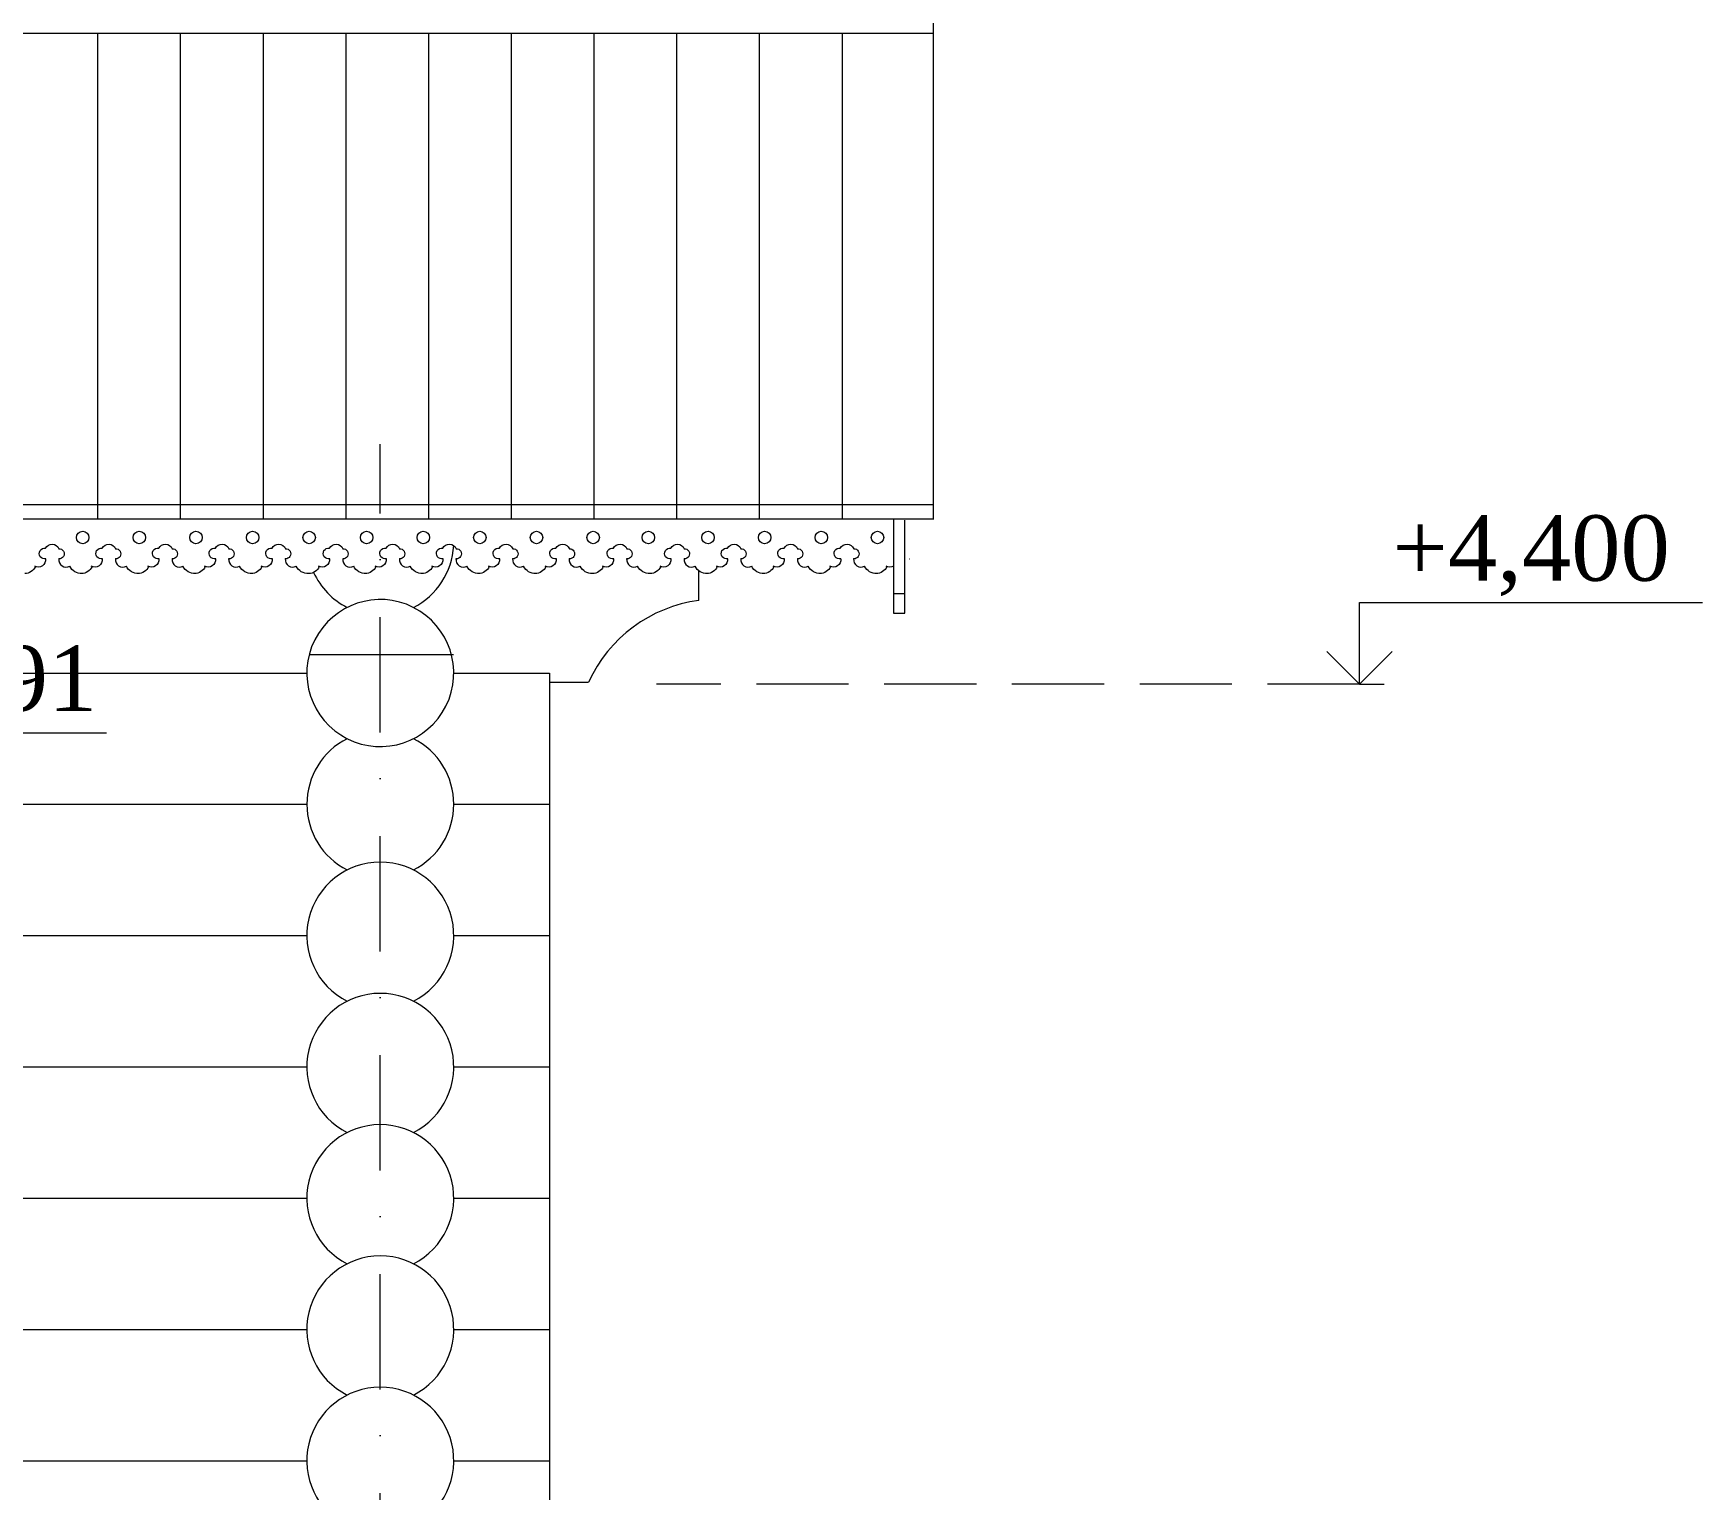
# Model space of a CAD drawing. Header units: millimetres. Extents: x 2399 to 111977, y 1313 to 59551.
# Drawn here: x 47322 to 52433, y 33693 to 38151 of the extents above; entities that cross this region are included whole.
import ezdxf

# ---------------------------------------------------------------- set-up
doc = ezdxf.new("R2010")
doc.units = ezdxf.units.MM
doc.linetypes.add('Невидимая', pattern=[391.222223, 282.222223, -109])
doc.linetypes.add('Штрихпунктирная', pattern=[670.277762, 352.777767, -176.388884, 0, -141.111112])
doc.layers.add('dim Level', color=7, linetype='Continuous', lineweight=13)
doc.layers.add('main line', color=7, linetype='Continuous', lineweight=13)
doc.styles.add('СГЕНЕРИР_СТИЛЬ_1', font='georgia.ttf')

msp = doc.modelspace()

# ---------------------------------------------------------------- linework, layer by layer
at = {"layer": 'dim Level', "color": 7, "linetype": 'Continuous', "lineweight": 13}
for p, q in [((51383.1245, 36158.1741), (51383.1245, 36408.1741)), ((51383.1245, 36408.1741), (52433.4285, 36408.1741)), ((51383.1245, 36158.1741), (51283.1245, 36258.1741)), ((51483.1245, 36258.1741), (51383.1245, 36158.1741)), ((51383.1245, 36158.1741), (51308.1245, 36158.1741)), ((51383.1245, 36158.1741), (51458.1245, 36158.1741)), ((46567.5362, 36009.5076), (47546.0822, 36009.5076))]:
    msp.add_line(p, q, dxfattribs=at)
at = {"layer": 'main line', "color": 7, "linetype": 'Continuous', "lineweight": 13}
for p, q in [((50077.9123, 36662.9693), (50077.9123, 41333.406)), ((50077.9123, 38149.8902), (45924.9865, 38149.8902)), ((47518.4295, 38149.8902), (47518.4295, 36664.7037)), ((47771.7221, 38149.8902), (47771.7221, 36664.7037)), ((48025.0147, 38149.8902), (48025.0147, 36664.7037)), ((48278.3073, 38149.8902), (48278.3073, 36664.7037)), ((48531.5998, 38149.8902), (48531.5998, 36664.7037)), ((48784.8924, 38149.8902), (48784.8924, 36664.7037)), ((49038.185, 38149.8902), (49038.185, 36664.7037)), ((49291.4776, 38149.8902), (49291.4776, 36664.7037)), ((49544.7702, 38149.8902), (49544.7702, 36664.7037)), ((49798.0628, 38149.8902), (49798.0628, 36664.7037)), ((46535.5799, 36708.2011), (50077.9123, 36708.2011)), ((46525.7337, 36664.7037), (50077.9123, 36664.7037)), ((49955.5813, 36662.9693), (49955.5813, 36376.4229)), ((49989.9707, 36376.4229), (49989.9707, 36660.6938)), ((49359.4728, 36414.8744), (49359.4728, 36505.5834)), ((49989.9707, 36435.2513), (49955.5813, 36435.2513)), ((49955.5813, 36376.4229), (49989.9707, 36376.4229)), ((48166.3613, 36249.0612), (48608.068, 36249.0612)), ((46496.4352, 36192.7155), (48159.2044, 36192.7155)), ((48609.2044, 36192.7155), (48901.9438, 36192.7155)), ((48901.9438, 36192.7155), (48901.9438, 31170.1973)), ((48901.9438, 36164.9748), (49022.1915, 36164.9748)), ((46051.0596, 35790.864), (48159.2044, 35790.864)), ((48609.2044, 35790.864), (48901.9438, 35790.864)), ((45609.3663, 35389.0125), (48159.2044, 35389.0125)), ((48609.2044, 35389.0125), (48901.9438, 35389.0125)), ((45609.3663, 34987.161), (48159.2044, 34987.161)), ((48609.2044, 34987.161), (48901.9438, 34987.161)), ((45609.3663, 34585.3095), (48159.2044, 34585.3095)), ((48609.2044, 34585.3095), (48901.9438, 34585.3095)), ((45609.3663, 34183.458), (48159.2044, 34183.458)), ((48609.2044, 34183.458), (48901.9438, 34183.458)), ((45609.3663, 33781.6065), (48159.2044, 33781.6065)), ((48609.2044, 33781.6065), (48901.9438, 33781.6065))]:
    msp.add_line(p, q, dxfattribs=at)
at = {"layer": 'main line', "color": 7, "linetype": 'Штрихпунктирная', "lineweight": 13}
msp.add_line((48384.2044, 27966.284), (48384.2044, 36893.4785), dxfattribs=at)
at = {"layer": 'main line', "color": 7, "linetype": 'Невидимая', "lineweight": 13}
msp.add_line((51383.1245, 36158.1741), (49229.5309, 36158.1741), dxfattribs=at)
at = {"layer": 'main line', "color": 7, "linetype": 'Continuous', "lineweight": 13, "flags": 128}
for points in [[(47360.3896, 36542.5482, -1.219803903), (47358.9592, 36575.2301, -0.63216014), (47399.9232, 36573.2318, -1.067465283), (47399.6884, 36542.5482, 0.60309642), (47433.0802, 36519.7819)], [(47360.3896, 36542.5482, -1.219803903), (47358.9592, 36575.2301, -0.63216014), (47399.9232, 36573.2318, -1.067465283), (47399.6884, 36542.5482, 0.60309642), (47433.0802, 36519.7819)], [(47360.3896, 36542.5482, -1.219803903), (47358.9592, 36575.2301, -0.63216014), (47399.9232, 36573.2318, -1.067465283), (47399.6884, 36542.5482, 0.60309642), (47433.0802, 36519.7819)], [(47360.3896, 36542.5482, -1.219803903), (47358.9592, 36575.2301, -0.63216014), (47399.9232, 36573.2318, -1.067465283), (47399.6884, 36542.5482, 0.60309642), (47433.0802, 36519.7819)], [(47360.3896, 36542.5482, -1.219803903), (47358.9592, 36575.2301, -0.63216014), (47399.9232, 36573.2318, -1.067465283), (47399.6884, 36542.5482, 0.60309642), (47433.0802, 36519.7819)], [(47360.3896, 36542.5482, -1.219803903), (47358.9592, 36575.2301, -0.63216014), (47399.9232, 36573.2318, -1.067465283), (47399.6884, 36542.5482, 0.60309642), (47433.0802, 36519.7819)], [(47533.8016, 36542.5482, -1.219803903), (47532.3711, 36575.2301, -0.63216014), (47573.3352, 36573.2318, -1.067465283), (47573.1004, 36542.5482, 0.60309642), (47606.4922, 36519.7819)], [(47533.8016, 36542.5482, -1.219803903), (47532.3711, 36575.2301, -0.63216014), (47573.3352, 36573.2318, -1.067465283), (47573.1004, 36542.5482, 0.60309642), (47606.4922, 36519.7819)], [(47533.8016, 36542.5482, -1.219803903), (47532.3711, 36575.2301, -0.63216014), (47573.3352, 36573.2318, -1.067465283), (47573.1004, 36542.5482, 0.60309642), (47606.4922, 36519.7819)], [(47533.8016, 36542.5482, -1.219803903), (47532.3711, 36575.2301, -0.63216014), (47573.3352, 36573.2318, -1.067465283), (47573.1004, 36542.5482, 0.60309642), (47606.4922, 36519.7819)], [(47533.8016, 36542.5482, -1.219803903), (47532.3711, 36575.2301, -0.63216014), (47573.3352, 36573.2318, -1.067465283), (47573.1004, 36542.5482, 0.60309642), (47606.4922, 36519.7819)], [(47533.8016, 36542.5482, -1.219803903), (47532.3711, 36575.2301, -0.63216014), (47573.3352, 36573.2318, -1.067465283), (47573.1004, 36542.5482, 0.60309642), (47606.4922, 36519.7819)], [(47707.2135, 36542.5482, -1.219803903), (47705.7831, 36575.2301, -0.63216014), (47746.7471, 36573.2318, -1.067465283), (47746.5124, 36542.5482, 0.60309642), (47779.9041, 36519.7819)], [(47707.2135, 36542.5482, -1.219803903), (47705.7831, 36575.2301, -0.63216014), (47746.7471, 36573.2318, -1.067465283), (47746.5124, 36542.5482, 0.60309642), (47779.9041, 36519.7819)], [(47707.2135, 36542.5482, -1.219803903), (47705.7831, 36575.2301, -0.63216014), (47746.7471, 36573.2318, -1.067465283), (47746.5124, 36542.5482, 0.60309642), (47779.9041, 36519.7819)], [(47707.2135, 36542.5482, -1.219803903), (47705.7831, 36575.2301, -0.63216014), (47746.7471, 36573.2318, -1.067465283), (47746.5124, 36542.5482, 0.60309642), (47779.9041, 36519.7819)], [(47707.2135, 36542.5482, -1.219803903), (47705.7831, 36575.2301, -0.63216014), (47746.7471, 36573.2318, -1.067465283), (47746.5124, 36542.5482, 0.60309642), (47779.9041, 36519.7819)], [(47707.2135, 36542.5482, -1.219803903), (47705.7831, 36575.2301, -0.63216014), (47746.7471, 36573.2318, -1.067465283), (47746.5124, 36542.5482, 0.60309642), (47779.9041, 36519.7819)], [(47880.6255, 36542.5482, -1.219803903), (47879.1951, 36575.2301, -0.63216014), (47920.1591, 36573.2318, -1.067465283), (47919.9243, 36542.5482, 0.60309642), (47953.3161, 36519.7819)], [(47880.6255, 36542.5482, -1.219803903), (47879.1951, 36575.2301, -0.63216014), (47920.1591, 36573.2318, -1.067465283), (47919.9243, 36542.5482, 0.60309642), (47953.3161, 36519.7819)], [(47880.6255, 36542.5482, -1.219803903), (47879.1951, 36575.2301, -0.63216014), (47920.1591, 36573.2318, -1.067465283), (47919.9243, 36542.5482, 0.60309642), (47953.3161, 36519.7819)], [(47880.6255, 36542.5482, -1.219803903), (47879.1951, 36575.2301, -0.63216014), (47920.1591, 36573.2318, -1.067465283), (47919.9243, 36542.5482, 0.60309642), (47953.3161, 36519.7819)], [(47880.6255, 36542.5482, -1.219803903), (47879.1951, 36575.2301, -0.63216014), (47920.1591, 36573.2318, -1.067465283), (47919.9243, 36542.5482, 0.60309642), (47953.3161, 36519.7819)], [(47880.6255, 36542.5482, -1.219803903), (47879.1951, 36575.2301, -0.63216014), (47920.1591, 36573.2318, -1.067465283), (47919.9243, 36542.5482, 0.60309642), (47953.3161, 36519.7819)], [(48054.0375, 36542.5482, -1.219803903), (48052.607, 36575.2301, -0.63216014), (48093.5711, 36573.2318, -1.067465283), (48093.3363, 36542.5482, 0.60309642), (48126.7281, 36519.7819)], [(48054.0375, 36542.5482, -1.219803903), (48052.607, 36575.2301, -0.63216014), (48093.5711, 36573.2318, -1.067465283), (48093.3363, 36542.5482, 0.60309642), (48126.7281, 36519.7819)], [(48054.0375, 36542.5482, -1.219803903), (48052.607, 36575.2301, -0.63216014), (48093.5711, 36573.2318, -1.067465283), (48093.3363, 36542.5482, 0.60309642), (48126.7281, 36519.7819)], [(48054.0375, 36542.5482, -1.219803903), (48052.607, 36575.2301, -0.63216014), (48093.5711, 36573.2318, -1.067465283), (48093.3363, 36542.5482, 0.60309642), (48126.7281, 36519.7819)], [(48054.0375, 36542.5482, -1.219803903), (48052.607, 36575.2301, -0.63216014), (48093.5711, 36573.2318, -1.067465283), (48093.3363, 36542.5482, 0.60309642), (48126.7281, 36519.7819)], [(48054.0375, 36542.5482, -1.219803903), (48052.607, 36575.2301, -0.63216014), (48093.5711, 36573.2318, -1.067465283), (48093.3363, 36542.5482, 0.60309642), (48126.7281, 36519.7819)], [(48229.9042, 36542.5482, -1.219803903), (48228.4737, 36575.2301, -0.63216014), (48269.4377, 36573.2318, -1.067465283), (48269.203, 36542.5482, 0.60309642), (48302.5948, 36519.7819)], [(48229.9042, 36542.5482, -1.219803903), (48228.4737, 36575.2301, -0.63216014), (48269.4377, 36573.2318, -1.067465283), (48269.203, 36542.5482, 0.60309642), (48302.5948, 36519.7819)], [(48229.9042, 36542.5482, -1.219803903), (48228.4737, 36575.2301, -0.63216014), (48269.4377, 36573.2318, -1.067465283), (48269.203, 36542.5482, 0.60309642), (48302.5948, 36519.7819)], [(48229.9042, 36542.5482, -1.219803903), (48228.4737, 36575.2301, -0.63216014), (48269.4377, 36573.2318, -1.067465283), (48269.203, 36542.5482, 0.60309642), (48302.5948, 36519.7819)], [(48229.9042, 36542.5482, -1.219803903), (48228.4737, 36575.2301, -0.63216014), (48269.4377, 36573.2318, -1.067465283), (48269.203, 36542.5482, 0.60309642), (48302.5948, 36519.7819)], [(48229.9042, 36542.5482, -1.219803903), (48228.4737, 36575.2301, -0.63216014), (48269.4377, 36573.2318, -1.067465283), (48269.203, 36542.5482, 0.60309642), (48302.5948, 36519.7819)], [(48403.3161, 36542.5482, -1.219803903), (48401.8857, 36575.2301, -0.63216014), (48442.8497, 36573.2318, -1.067465283), (48442.615, 36542.5482, 0.60309642), (48476.0067, 36519.7819)], [(48403.3161, 36542.5482, -1.219803903), (48401.8857, 36575.2301, -0.63216014), (48442.8497, 36573.2318, -1.067465283), (48442.615, 36542.5482, 0.60309642), (48476.0067, 36519.7819)], [(48403.3161, 36542.5482, -1.219803903), (48401.8857, 36575.2301, -0.63216014), (48442.8497, 36573.2318, -1.067465283), (48442.615, 36542.5482, 0.60309642), (48476.0067, 36519.7819)], [(48403.3161, 36542.5482, -1.219803903), (48401.8857, 36575.2301, -0.63216014), (48442.8497, 36573.2318, -1.067465283), (48442.615, 36542.5482, 0.60309642), (48476.0067, 36519.7819)], [(48403.3161, 36542.5482, -1.219803903), (48401.8857, 36575.2301, -0.63216014), (48442.8497, 36573.2318, -1.067465283), (48442.615, 36542.5482, 0.60309642), (48476.0067, 36519.7819)], [(48403.3161, 36542.5482, -1.219803903), (48401.8857, 36575.2301, -0.63216014), (48442.8497, 36573.2318, -1.067465283), (48442.615, 36542.5482, 0.60309642), (48476.0067, 36519.7819)], [(48576.7281, 36542.5482, -1.219803903), (48575.2977, 36575.2301, -0.63216014), (48616.2617, 36573.2318, -1.067465283), (48616.0269, 36542.5482, 0.60309642), (48649.4187, 36519.7819)], [(48576.7281, 36542.5482, -1.219803903), (48575.2977, 36575.2301, -0.63216014), (48616.2617, 36573.2318, -1.067465283), (48616.0269, 36542.5482, 0.60309642), (48649.4187, 36519.7819)], [(48576.7281, 36542.5482, -1.219803903), (48575.2977, 36575.2301, -0.63216014), (48616.2617, 36573.2318, -1.067465283), (48616.0269, 36542.5482, 0.60309642), (48649.4187, 36519.7819)], [(48576.7281, 36542.5482, -1.219803903), (48575.2977, 36575.2301, -0.63216014), (48616.2617, 36573.2318, -1.067465283), (48616.0269, 36542.5482, 0.60309642), (48649.4187, 36519.7819)], [(48576.7281, 36542.5482, -1.219803903), (48575.2977, 36575.2301, -0.63216014), (48616.2617, 36573.2318, -1.067465283), (48616.0269, 36542.5482, 0.60309642), (48649.4187, 36519.7819)], [(48576.7281, 36542.5482, -1.219803903), (48575.2977, 36575.2301, -0.63216014), (48616.2617, 36573.2318, -1.067465283), (48616.0269, 36542.5482, 0.60309642), (48649.4187, 36519.7819)], [(48750.1401, 36542.5482, -1.219803903), (48748.7096, 36575.2301, -0.63216014), (48789.6736, 36573.2318, -1.067465283), (48789.4389, 36542.5482, 0.60309642), (48822.8307, 36519.7819)], [(48750.1401, 36542.5482, -1.219803903), (48748.7096, 36575.2301, -0.63216014), (48789.6736, 36573.2318, -1.067465283), (48789.4389, 36542.5482, 0.60309642), (48822.8307, 36519.7819)], [(48750.1401, 36542.5482, -1.219803903), (48748.7096, 36575.2301, -0.63216014), (48789.6736, 36573.2318, -1.067465283), (48789.4389, 36542.5482, 0.60309642), (48822.8307, 36519.7819)], [(48750.1401, 36542.5482, -1.219803903), (48748.7096, 36575.2301, -0.63216014), (48789.6736, 36573.2318, -1.067465283), (48789.4389, 36542.5482, 0.60309642), (48822.8307, 36519.7819)], [(48750.1401, 36542.5482, -1.219803903), (48748.7096, 36575.2301, -0.63216014), (48789.6736, 36573.2318, -1.067465283), (48789.4389, 36542.5482, 0.60309642), (48822.8307, 36519.7819)], [(48750.1401, 36542.5482, -1.219803903), (48748.7096, 36575.2301, -0.63216014), (48789.6736, 36573.2318, -1.067465283), (48789.4389, 36542.5482, 0.60309642), (48822.8307, 36519.7819)], [(48923.552, 36542.5482, -1.219803903), (48922.1216, 36575.2301, -0.63216014), (48963.0856, 36573.2318, -1.067465283), (48962.8509, 36542.5482, 0.60309642), (48996.2426, 36519.7819)], [(48923.552, 36542.5482, -1.219803903), (48922.1216, 36575.2301, -0.63216014), (48963.0856, 36573.2318, -1.067465283), (48962.8509, 36542.5482, 0.60309642), (48996.2426, 36519.7819)], [(48923.552, 36542.5482, -1.219803903), (48922.1216, 36575.2301, -0.63216014), (48963.0856, 36573.2318, -1.067465283), (48962.8509, 36542.5482, 0.60309642), (48996.2426, 36519.7819)], [(48923.552, 36542.5482, -1.219803903), (48922.1216, 36575.2301, -0.63216014), (48963.0856, 36573.2318, -1.067465283), (48962.8509, 36542.5482, 0.60309642), (48996.2426, 36519.7819)], [(48923.552, 36542.5482, -1.219803903), (48922.1216, 36575.2301, -0.63216014), (48963.0856, 36573.2318, -1.067465283), (48962.8509, 36542.5482, 0.60309642), (48996.2426, 36519.7819)], [(48923.552, 36542.5482, -1.219803903), (48922.1216, 36575.2301, -0.63216014), (48963.0856, 36573.2318, -1.067465283), (48962.8509, 36542.5482, 0.60309642), (48996.2426, 36519.7819)], [(49099.4187, 36542.5482, -1.219803903), (49097.9883, 36575.2301, -0.63216014), (49138.9523, 36573.2318, -1.067465283), (49138.7175, 36542.5482, 0.60309642), (49172.1093, 36519.7819)], [(49099.4187, 36542.5482, -1.219803903), (49097.9883, 36575.2301, -0.63216014), (49138.9523, 36573.2318, -1.067465283), (49138.7175, 36542.5482, 0.60309642), (49172.1093, 36519.7819)], [(49099.4187, 36542.5482, -1.219803903), (49097.9883, 36575.2301, -0.63216014), (49138.9523, 36573.2318, -1.067465283), (49138.7175, 36542.5482, 0.60309642), (49172.1093, 36519.7819)], [(49099.4187, 36542.5482, -1.219803903), (49097.9883, 36575.2301, -0.63216014), (49138.9523, 36573.2318, -1.067465283), (49138.7175, 36542.5482, 0.60309642), (49172.1093, 36519.7819)], [(49099.4187, 36542.5482, -1.219803903), (49097.9883, 36575.2301, -0.63216014), (49138.9523, 36573.2318, -1.067465283), (49138.7175, 36542.5482, 0.60309642), (49172.1093, 36519.7819)], [(49099.4187, 36542.5482, -1.219803903), (49097.9883, 36575.2301, -0.63216014), (49138.9523, 36573.2318, -1.067465283), (49138.7175, 36542.5482, 0.60309642), (49172.1093, 36519.7819)], [(49275.2854, 36542.5482, -1.219803903), (49273.855, 36575.2301, -0.63216014), (49314.819, 36573.2318, -1.067465283), (49314.5842, 36542.5482, 0.60309642), (49347.976, 36519.7819)], [(49275.2854, 36542.5482, -1.219803903), (49273.855, 36575.2301, -0.63216014), (49314.819, 36573.2318, -1.067465283), (49314.5842, 36542.5482, 0.60309642), (49347.976, 36519.7819)], [(49275.2854, 36542.5482, -1.219803903), (49273.855, 36575.2301, -0.63216014), (49314.819, 36573.2318, -1.067465283), (49314.5842, 36542.5482, 0.60309642), (49347.976, 36519.7819)], [(49275.2854, 36542.5482, -1.219803903), (49273.855, 36575.2301, -0.63216014), (49314.819, 36573.2318, -1.067465283), (49314.5842, 36542.5482, 0.60309642), (49347.976, 36519.7819)], [(49275.2854, 36542.5482, -1.219803903), (49273.855, 36575.2301, -0.63216014), (49314.819, 36573.2318, -1.067465283), (49314.5842, 36542.5482, 0.60309642), (49347.976, 36519.7819)], [(49275.2854, 36542.5482, -1.219803903), (49273.855, 36575.2301, -0.63216014), (49314.819, 36573.2318, -1.067465283), (49314.5842, 36542.5482, 0.60309642), (49347.976, 36519.7819)], [(49448.6974, 36542.5482, -1.219803903), (49447.2669, 36575.2301, -0.63216014), (49488.231, 36573.2318, -1.067465283), (49487.9962, 36542.5482, 0.60309642), (49521.388, 36519.7819)], [(49448.6974, 36542.5482, -1.219803903), (49447.2669, 36575.2301, -0.63216014), (49488.231, 36573.2318, -1.067465283), (49487.9962, 36542.5482, 0.60309642), (49521.388, 36519.7819)], [(49448.6974, 36542.5482, -1.219803903), (49447.2669, 36575.2301, -0.63216014), (49488.231, 36573.2318, -1.067465283), (49487.9962, 36542.5482, 0.60309642), (49521.388, 36519.7819)], [(49448.6974, 36542.5482, -1.219803903), (49447.2669, 36575.2301, -0.63216014), (49488.231, 36573.2318, -1.067465283), (49487.9962, 36542.5482, 0.60309642), (49521.388, 36519.7819)], [(49448.6974, 36542.5482, -1.219803903), (49447.2669, 36575.2301, -0.63216014), (49488.231, 36573.2318, -1.067465283), (49487.9962, 36542.5482, 0.60309642), (49521.388, 36519.7819)], [(49448.6974, 36542.5482, -1.219803903), (49447.2669, 36575.2301, -0.63216014), (49488.231, 36573.2318, -1.067465283), (49487.9962, 36542.5482, 0.60309642), (49521.388, 36519.7819)], [(49622.1094, 36542.5482, -1.219803903), (49620.6789, 36575.2301, -0.63216014), (49661.6429, 36573.2318, -1.067465283), (49661.4082, 36542.5482, 0.60309642), (49694.7999, 36519.7819)], [(49622.1094, 36542.5482, -1.219803903), (49620.6789, 36575.2301, -0.63216014), (49661.6429, 36573.2318, -1.067465283), (49661.4082, 36542.5482, 0.60309642), (49694.7999, 36519.7819)], [(49622.1094, 36542.5482, -1.219803903), (49620.6789, 36575.2301, -0.63216014), (49661.6429, 36573.2318, -1.067465283), (49661.4082, 36542.5482, 0.60309642), (49694.7999, 36519.7819)], [(49622.1094, 36542.5482, -1.219803903), (49620.6789, 36575.2301, -0.63216014), (49661.6429, 36573.2318, -1.067465283), (49661.4082, 36542.5482, 0.60309642), (49694.7999, 36519.7819)], [(49622.1094, 36542.5482, -1.219803903), (49620.6789, 36575.2301, -0.63216014), (49661.6429, 36573.2318, -1.067465283), (49661.4082, 36542.5482, 0.60309642), (49694.7999, 36519.7819)], [(49622.1094, 36542.5482, -1.219803903), (49620.6789, 36575.2301, -0.63216014), (49661.6429, 36573.2318, -1.067465283), (49661.4082, 36542.5482, 0.60309642), (49694.7999, 36519.7819)], [(49794.3236, 36542.5482, -1.219803903), (49792.8932, 36575.2301, -0.63216014), (49833.8572, 36573.2318, -1.067465283), (49833.6224, 36542.5482, 0.60309642), (49867.0142, 36519.7819)], [(49794.3236, 36542.5482, -1.219803903), (49792.8932, 36575.2301, -0.63216014), (49833.8572, 36573.2318, -1.067465283), (49833.6224, 36542.5482, 0.60309642), (49867.0142, 36519.7819)], [(49794.3236, 36542.5482, -1.219803903), (49792.8932, 36575.2301, -0.63216014), (49833.8572, 36573.2318, -1.067465283), (49833.6224, 36542.5482, 0.60309642), (49867.0142, 36519.7819)], [(49794.3236, 36542.5482, -1.219803903), (49792.8932, 36575.2301, -0.63216014), (49833.8572, 36573.2318, -1.067465283), (49833.6224, 36542.5482, 0.60309642), (49867.0142, 36519.7819)], [(49794.3236, 36542.5482, -1.219803903), (49792.8932, 36575.2301, -0.63216014), (49833.8572, 36573.2318, -1.067465283), (49833.6224, 36542.5482, 0.60309642), (49867.0142, 36519.7819)], [(49794.3236, 36542.5482, -1.219803903), (49792.8932, 36575.2301, -0.63216014), (49833.8572, 36573.2318, -1.067465283), (49833.6224, 36542.5482, 0.60309642), (49867.0142, 36519.7819)], [(47327.9146, 36518.797, -0.304535594), (47295.1412, 36497.4384)], [(47327.9146, 36518.797, -0.304535594), (47295.1412, 36497.4384)], [(47327.9146, 36518.797, -0.304535594), (47295.1412, 36497.4384)], [(47327.9146, 36518.797, -0.304535594), (47295.1412, 36497.4384)], [(47327.9146, 36518.797, -0.304535594), (47295.1412, 36497.4384)], [(47327.9146, 36518.797, -0.304535594), (47295.1412, 36497.4384)], [(47359.1919, 36542.5482, -0.60309642), (47325.8001, 36519.7819)], [(47359.1919, 36542.5482, -0.60309642), (47325.8001, 36519.7819)], [(47359.1919, 36542.5482, -0.60309642), (47325.8001, 36519.7819)], [(47359.1919, 36542.5482, -0.60309642), (47325.8001, 36519.7819)], [(47359.1919, 36542.5482, -0.60309642), (47325.8001, 36519.7819)], [(47359.1919, 36542.5482, -0.60309642), (47325.8001, 36519.7819)], [(47398.4907, 36542.5482, 0.017938026), (47399.6621, 36542.3043)], [(47398.4907, 36542.5482, 0.017938026), (47399.6621, 36542.3043)], [(47398.4907, 36542.5482, 0.017938026), (47399.6621, 36542.3043)], [(47398.4907, 36542.5482, 0.017938026), (47399.6621, 36542.3043)], [(47398.4907, 36542.5482, 0.017938026), (47399.6621, 36542.3043)], [(47398.4907, 36542.5482, 0.017938026), (47399.6621, 36542.3043)], [(47471.0079, 36497.4384, -0.304535594), (47433.0802, 36519.7819)], [(47471.0079, 36497.4384, -0.304535594), (47433.0802, 36519.7819)], [(47471.0079, 36497.4384, -0.304535594), (47433.0802, 36519.7819)], [(47471.0079, 36497.4384, -0.304535594), (47433.0802, 36519.7819)], [(47471.0079, 36497.4384, -0.304535594), (47433.0802, 36519.7819)], [(47471.0079, 36497.4384, -0.304535594), (47433.0802, 36519.7819)], [(47501.3265, 36518.797, -0.304535594), (47468.5532, 36497.4384)], [(47501.3265, 36518.797, -0.304535594), (47468.5532, 36497.4384)], [(47501.3265, 36518.797, -0.304535594), (47468.5532, 36497.4384)], [(47501.3265, 36518.797, -0.304535594), (47468.5532, 36497.4384)], [(47501.3265, 36518.797, -0.304535594), (47468.5532, 36497.4384)], [(47501.3265, 36518.797, -0.304535594), (47468.5532, 36497.4384)], [(47532.6039, 36542.5482, -0.60309642), (47499.2121, 36519.7819)], [(47532.6039, 36542.5482, -0.60309642), (47499.2121, 36519.7819)], [(47532.6039, 36542.5482, -0.60309642), (47499.2121, 36519.7819)], [(47532.6039, 36542.5482, -0.60309642), (47499.2121, 36519.7819)], [(47532.6039, 36542.5482, -0.60309642), (47499.2121, 36519.7819)], [(47532.6039, 36542.5482, -0.60309642), (47499.2121, 36519.7819)], [(47571.9027, 36542.5482, 0.017938026), (47573.0741, 36542.3043)], [(47571.9027, 36542.5482, 0.017938026), (47573.0741, 36542.3043)], [(47571.9027, 36542.5482, 0.017938026), (47573.0741, 36542.3043)], [(47571.9027, 36542.5482, 0.017938026), (47573.0741, 36542.3043)], [(47571.9027, 36542.5482, 0.017938026), (47573.0741, 36542.3043)], [(47571.9027, 36542.5482, 0.017938026), (47573.0741, 36542.3043)], [(47644.4199, 36497.4384, -0.304535594), (47606.4922, 36519.7819)], [(47644.4199, 36497.4384, -0.304535594), (47606.4922, 36519.7819)], [(47644.4199, 36497.4384, -0.304535594), (47606.4922, 36519.7819)], [(47644.4199, 36497.4384, -0.304535594), (47606.4922, 36519.7819)], [(47644.4199, 36497.4384, -0.304535594), (47606.4922, 36519.7819)], [(47644.4199, 36497.4384, -0.304535594), (47606.4922, 36519.7819)], [(47674.7385, 36518.797, -0.304535594), (47641.9651, 36497.4384)], [(47674.7385, 36518.797, -0.304535594), (47641.9651, 36497.4384)], [(47674.7385, 36518.797, -0.304535594), (47641.9651, 36497.4384)], [(47674.7385, 36518.797, -0.304535594), (47641.9651, 36497.4384)], [(47674.7385, 36518.797, -0.304535594), (47641.9651, 36497.4384)], [(47674.7385, 36518.797, -0.304535594), (47641.9651, 36497.4384)], [(47706.0158, 36542.5482, -0.60309642), (47672.6241, 36519.7819)], [(47706.0158, 36542.5482, -0.60309642), (47672.6241, 36519.7819)], [(47706.0158, 36542.5482, -0.60309642), (47672.6241, 36519.7819)], [(47706.0158, 36542.5482, -0.60309642), (47672.6241, 36519.7819)], [(47706.0158, 36542.5482, -0.60309642), (47672.6241, 36519.7819)], [(47706.0158, 36542.5482, -0.60309642), (47672.6241, 36519.7819)], [(47745.3147, 36542.5482, 0.017938026), (47746.486, 36542.3043)], [(47745.3147, 36542.5482, 0.017938026), (47746.486, 36542.3043)], [(47745.3147, 36542.5482, 0.017938026), (47746.486, 36542.3043)], [(47745.3147, 36542.5482, 0.017938026), (47746.486, 36542.3043)], [(47745.3147, 36542.5482, 0.017938026), (47746.486, 36542.3043)], [(47745.3147, 36542.5482, 0.017938026), (47746.486, 36542.3043)], [(47817.8318, 36497.4384, -0.304535594), (47779.9041, 36519.7819)], [(47817.8318, 36497.4384, -0.304535594), (47779.9041, 36519.7819)], [(47817.8318, 36497.4384, -0.304535594), (47779.9041, 36519.7819)], [(47817.8318, 36497.4384, -0.304535594), (47779.9041, 36519.7819)], [(47817.8318, 36497.4384, -0.304535594), (47779.9041, 36519.7819)], [(47817.8318, 36497.4384, -0.304535594), (47779.9041, 36519.7819)], [(47848.1505, 36518.797, -0.304535594), (47815.3771, 36497.4384)], [(47848.1505, 36518.797, -0.304535594), (47815.3771, 36497.4384)], [(47848.1505, 36518.797, -0.304535594), (47815.3771, 36497.4384)], [(47848.1505, 36518.797, -0.304535594), (47815.3771, 36497.4384)], [(47848.1505, 36518.797, -0.304535594), (47815.3771, 36497.4384)], [(47848.1505, 36518.797, -0.304535594), (47815.3771, 36497.4384)], [(47879.4278, 36542.5482, -0.60309642), (47846.036, 36519.7819)], [(47879.4278, 36542.5482, -0.60309642), (47846.036, 36519.7819)], [(47879.4278, 36542.5482, -0.60309642), (47846.036, 36519.7819)], [(47879.4278, 36542.5482, -0.60309642), (47846.036, 36519.7819)], [(47879.4278, 36542.5482, -0.60309642), (47846.036, 36519.7819)], [(47879.4278, 36542.5482, -0.60309642), (47846.036, 36519.7819)], [(47918.7266, 36542.5482, 0.017938026), (47919.898, 36542.3043)], [(47918.7266, 36542.5482, 0.017938026), (47919.898, 36542.3043)], [(47918.7266, 36542.5482, 0.017938026), (47919.898, 36542.3043)], [(47918.7266, 36542.5482, 0.017938026), (47919.898, 36542.3043)], [(47918.7266, 36542.5482, 0.017938026), (47919.898, 36542.3043)], [(47918.7266, 36542.5482, 0.017938026), (47919.898, 36542.3043)], [(47991.2438, 36497.4384, -0.304535594), (47953.3161, 36519.7819)], [(47991.2438, 36497.4384, -0.304535594), (47953.3161, 36519.7819)], [(47991.2438, 36497.4384, -0.304535594), (47953.3161, 36519.7819)], [(47991.2438, 36497.4384, -0.304535594), (47953.3161, 36519.7819)], [(47991.2438, 36497.4384, -0.304535594), (47953.3161, 36519.7819)], [(47991.2438, 36497.4384, -0.304535594), (47953.3161, 36519.7819)], [(48021.5624, 36518.797, -0.304535594), (47988.7891, 36497.4384)], [(48021.5624, 36518.797, -0.304535594), (47988.7891, 36497.4384)], [(48021.5624, 36518.797, -0.304535594), (47988.7891, 36497.4384)], [(48021.5624, 36518.797, -0.304535594), (47988.7891, 36497.4384)], [(48021.5624, 36518.797, -0.304535594), (47988.7891, 36497.4384)], [(48021.5624, 36518.797, -0.304535594), (47988.7891, 36497.4384)], [(48052.8398, 36542.5482, -0.60309642), (48019.448, 36519.7819)], [(48052.8398, 36542.5482, -0.60309642), (48019.448, 36519.7819)], [(48052.8398, 36542.5482, -0.60309642), (48019.448, 36519.7819)], [(48052.8398, 36542.5482, -0.60309642), (48019.448, 36519.7819)], [(48052.8398, 36542.5482, -0.60309642), (48019.448, 36519.7819)], [(48052.8398, 36542.5482, -0.60309642), (48019.448, 36519.7819)], [(48092.1386, 36542.5482, 0.017938026), (48093.3099, 36542.3043)], [(48092.1386, 36542.5482, 0.017938026), (48093.3099, 36542.3043)], [(48092.1386, 36542.5482, 0.017938026), (48093.3099, 36542.3043)], [(48092.1386, 36542.5482, 0.017938026), (48093.3099, 36542.3043)], [(48092.1386, 36542.5482, 0.017938026), (48093.3099, 36542.3043)], [(48092.1386, 36542.5482, 0.017938026), (48093.3099, 36542.3043)], [(48164.6558, 36497.4384, -0.304535594), (48126.7281, 36519.7819)], [(48164.6558, 36497.4384, -0.304535594), (48126.7281, 36519.7819)], [(48164.6558, 36497.4384, -0.304535594), (48126.7281, 36519.7819)], [(48164.6558, 36497.4384, -0.304535594), (48126.7281, 36519.7819)], [(48164.6558, 36497.4384, -0.304535594), (48126.7281, 36519.7819)], [(48164.6558, 36497.4384, -0.304535594), (48126.7281, 36519.7819)], [(48197.4291, 36518.797, -0.304535594), (48164.6558, 36497.4384)], [(48197.4291, 36518.797, -0.304535594), (48164.6558, 36497.4384)], [(48197.4291, 36518.797, -0.304535594), (48164.6558, 36497.4384)], [(48197.4291, 36518.797, -0.304535594), (48164.6558, 36497.4384)], [(48197.4291, 36518.797, -0.304535594), (48164.6558, 36497.4384)], [(48197.4291, 36518.797, -0.304535594), (48164.6558, 36497.4384)], [(48228.7065, 36542.5482, -0.60309642), (48195.3147, 36519.7819)], [(48228.7065, 36542.5482, -0.60309642), (48195.3147, 36519.7819)], [(48228.7065, 36542.5482, -0.60309642), (48195.3147, 36519.7819)], [(48228.7065, 36542.5482, -0.60309642), (48195.3147, 36519.7819)], [(48228.7065, 36542.5482, -0.60309642), (48195.3147, 36519.7819)], [(48228.7065, 36542.5482, -0.60309642), (48195.3147, 36519.7819)], [(48340.5224, 36497.4384, -0.304535594), (48302.5948, 36519.7819)], [(48340.5224, 36497.4384, -0.304535594), (48302.5948, 36519.7819)], [(48340.5224, 36497.4384, -0.304535594), (48302.5948, 36519.7819)], [(48340.5224, 36497.4384, -0.304535594), (48302.5948, 36519.7819)], [(48340.5224, 36497.4384, -0.304535594), (48302.5948, 36519.7819)], [(48340.5224, 36497.4384, -0.304535594), (48302.5948, 36519.7819)], [(48370.8411, 36518.797, -0.304535594), (48338.0677, 36497.4384)], [(48370.8411, 36518.797, -0.304535594), (48338.0677, 36497.4384)], [(48370.8411, 36518.797, -0.304535594), (48338.0677, 36497.4384)], [(48370.8411, 36518.797, -0.304535594), (48338.0677, 36497.4384)], [(48370.8411, 36518.797, -0.304535594), (48338.0677, 36497.4384)], [(48370.8411, 36518.797, -0.304535594), (48338.0677, 36497.4384)], [(48402.1184, 36542.5482, -0.60309642), (48368.7267, 36519.7819)], [(48402.1184, 36542.5482, -0.60309642), (48368.7267, 36519.7819)], [(48402.1184, 36542.5482, -0.60309642), (48368.7267, 36519.7819)], [(48402.1184, 36542.5482, -0.60309642), (48368.7267, 36519.7819)], [(48402.1184, 36542.5482, -0.60309642), (48368.7267, 36519.7819)], [(48402.1184, 36542.5482, -0.60309642), (48368.7267, 36519.7819)], [(48441.4172, 36542.5482, 0.017938026), (48442.5886, 36542.3043)], [(48441.4172, 36542.5482, 0.017938026), (48442.5886, 36542.3043)], [(48441.4172, 36542.5482, 0.017938026), (48442.5886, 36542.3043)], [(48441.4172, 36542.5482, 0.017938026), (48442.5886, 36542.3043)], [(48441.4172, 36542.5482, 0.017938026), (48442.5886, 36542.3043)], [(48441.4172, 36542.5482, 0.017938026), (48442.5886, 36542.3043)], [(48513.9344, 36497.4384, -0.304535594), (48476.0067, 36519.7819)], [(48513.9344, 36497.4384, -0.304535594), (48476.0067, 36519.7819)], [(48513.9344, 36497.4384, -0.304535594), (48476.0067, 36519.7819)], [(48513.9344, 36497.4384, -0.304535594), (48476.0067, 36519.7819)], [(48513.9344, 36497.4384, -0.304535594), (48476.0067, 36519.7819)], [(48513.9344, 36497.4384, -0.304535594), (48476.0067, 36519.7819)], [(48544.253, 36518.797, -0.304535594), (48511.4797, 36497.4384)], [(48544.253, 36518.797, -0.304535594), (48511.4797, 36497.4384)], [(48544.253, 36518.797, -0.304535594), (48511.4797, 36497.4384)], [(48544.253, 36518.797, -0.304535594), (48511.4797, 36497.4384)], [(48544.253, 36518.797, -0.304535594), (48511.4797, 36497.4384)], [(48544.253, 36518.797, -0.304535594), (48511.4797, 36497.4384)], [(48575.5304, 36542.5482, -0.60309642), (48542.1386, 36519.7819)], [(48575.5304, 36542.5482, -0.60309642), (48542.1386, 36519.7819)], [(48575.5304, 36542.5482, -0.60309642), (48542.1386, 36519.7819)], [(48575.5304, 36542.5482, -0.60309642), (48542.1386, 36519.7819)], [(48575.5304, 36542.5482, -0.60309642), (48542.1386, 36519.7819)], [(48575.5304, 36542.5482, -0.60309642), (48542.1386, 36519.7819)], [(48614.8292, 36542.5482, 0.017938026), (48616.0006, 36542.3043)], [(48614.8292, 36542.5482, 0.017938026), (48616.0006, 36542.3043)], [(48614.8292, 36542.5482, 0.017938026), (48616.0006, 36542.3043)], [(48614.8292, 36542.5482, 0.017938026), (48616.0006, 36542.3043)], [(48614.8292, 36542.5482, 0.017938026), (48616.0006, 36542.3043)], [(48614.8292, 36542.5482, 0.017938026), (48616.0006, 36542.3043)], [(48687.3464, 36497.4384, -0.304535594), (48649.4187, 36519.7819)], [(48687.3464, 36497.4384, -0.304535594), (48649.4187, 36519.7819)], [(48687.3464, 36497.4384, -0.304535594), (48649.4187, 36519.7819)], [(48687.3464, 36497.4384, -0.304535594), (48649.4187, 36519.7819)], [(48687.3464, 36497.4384, -0.304535594), (48649.4187, 36519.7819)], [(48687.3464, 36497.4384, -0.304535594), (48649.4187, 36519.7819)], [(48717.665, 36518.797, -0.304535594), (48684.8916, 36497.4384)], [(48717.665, 36518.797, -0.304535594), (48684.8916, 36497.4384)], [(48717.665, 36518.797, -0.304535594), (48684.8916, 36497.4384)], [(48717.665, 36518.797, -0.304535594), (48684.8916, 36497.4384)], [(48717.665, 36518.797, -0.304535594), (48684.8916, 36497.4384)], [(48717.665, 36518.797, -0.304535594), (48684.8916, 36497.4384)], [(48748.9424, 36542.5482, -0.60309642), (48715.5506, 36519.7819)], [(48748.9424, 36542.5482, -0.60309642), (48715.5506, 36519.7819)], [(48748.9424, 36542.5482, -0.60309642), (48715.5506, 36519.7819)], [(48748.9424, 36542.5482, -0.60309642), (48715.5506, 36519.7819)], [(48748.9424, 36542.5482, -0.60309642), (48715.5506, 36519.7819)], [(48748.9424, 36542.5482, -0.60309642), (48715.5506, 36519.7819)], [(48788.2412, 36542.5482, 0.017938026), (48789.4125, 36542.3043)], [(48788.2412, 36542.5482, 0.017938026), (48789.4125, 36542.3043)], [(48788.2412, 36542.5482, 0.017938026), (48789.4125, 36542.3043)], [(48788.2412, 36542.5482, 0.017938026), (48789.4125, 36542.3043)], [(48788.2412, 36542.5482, 0.017938026), (48789.4125, 36542.3043)], [(48788.2412, 36542.5482, 0.017938026), (48789.4125, 36542.3043)], [(48860.7583, 36497.4384, -0.304535594), (48822.8307, 36519.7819)], [(48860.7583, 36497.4384, -0.304535594), (48822.8307, 36519.7819)], [(48860.7583, 36497.4384, -0.304535594), (48822.8307, 36519.7819)], [(48860.7583, 36497.4384, -0.304535594), (48822.8307, 36519.7819)], [(48860.7583, 36497.4384, -0.304535594), (48822.8307, 36519.7819)], [(48860.7583, 36497.4384, -0.304535594), (48822.8307, 36519.7819)], [(48891.077, 36518.797, -0.304535594), (48858.3036, 36497.4384)], [(48891.077, 36518.797, -0.304535594), (48858.3036, 36497.4384)], [(48891.077, 36518.797, -0.304535594), (48858.3036, 36497.4384)], [(48891.077, 36518.797, -0.304535594), (48858.3036, 36497.4384)], [(48891.077, 36518.797, -0.304535594), (48858.3036, 36497.4384)], [(48891.077, 36518.797, -0.304535594), (48858.3036, 36497.4384)], [(48922.3543, 36542.5482, -0.60309642), (48888.9626, 36519.7819)], [(48922.3543, 36542.5482, -0.60309642), (48888.9626, 36519.7819)], [(48922.3543, 36542.5482, -0.60309642), (48888.9626, 36519.7819)], [(48922.3543, 36542.5482, -0.60309642), (48888.9626, 36519.7819)], [(48922.3543, 36542.5482, -0.60309642), (48888.9626, 36519.7819)], [(48922.3543, 36542.5482, -0.60309642), (48888.9626, 36519.7819)], [(48961.6531, 36542.5482, 0.017938026), (48962.8245, 36542.3043)], [(48961.6531, 36542.5482, 0.017938026), (48962.8245, 36542.3043)], [(48961.6531, 36542.5482, 0.017938026), (48962.8245, 36542.3043)], [(48961.6531, 36542.5482, 0.017938026), (48962.8245, 36542.3043)], [(48961.6531, 36542.5482, 0.017938026), (48962.8245, 36542.3043)], [(48961.6531, 36542.5482, 0.017938026), (48962.8245, 36542.3043)], [(49034.1703, 36497.4384, -0.304535594), (48996.2426, 36519.7819)], [(49034.1703, 36497.4384, -0.304535594), (48996.2426, 36519.7819)], [(49034.1703, 36497.4384, -0.304535594), (48996.2426, 36519.7819)], [(49034.1703, 36497.4384, -0.304535594), (48996.2426, 36519.7819)], [(49034.1703, 36497.4384, -0.304535594), (48996.2426, 36519.7819)], [(49034.1703, 36497.4384, -0.304535594), (48996.2426, 36519.7819)], [(49066.9437, 36518.797, -0.304535594), (49034.1703, 36497.4384)], [(49066.9437, 36518.797, -0.304535594), (49034.1703, 36497.4384)], [(49066.9437, 36518.797, -0.304535594), (49034.1703, 36497.4384)], [(49066.9437, 36518.797, -0.304535594), (49034.1703, 36497.4384)], [(49066.9437, 36518.797, -0.304535594), (49034.1703, 36497.4384)], [(49066.9437, 36518.797, -0.304535594), (49034.1703, 36497.4384)], [(49098.221, 36542.5482, -0.60309642), (49064.8293, 36519.7819)], [(49098.221, 36542.5482, -0.60309642), (49064.8293, 36519.7819)], [(49098.221, 36542.5482, -0.60309642), (49064.8293, 36519.7819)], [(49098.221, 36542.5482, -0.60309642), (49064.8293, 36519.7819)], [(49098.221, 36542.5482, -0.60309642), (49064.8293, 36519.7819)], [(49098.221, 36542.5482, -0.60309642), (49064.8293, 36519.7819)], [(49137.5198, 36542.5482, 0.017938026), (49138.6912, 36542.3043)], [(49137.5198, 36542.5482, 0.017938026), (49138.6912, 36542.3043)], [(49137.5198, 36542.5482, 0.017938026), (49138.6912, 36542.3043)], [(49137.5198, 36542.5482, 0.017938026), (49138.6912, 36542.3043)], [(49137.5198, 36542.5482, 0.017938026), (49138.6912, 36542.3043)], [(49137.5198, 36542.5482, 0.017938026), (49138.6912, 36542.3043)], [(49210.037, 36497.4384, -0.304535594), (49172.1093, 36519.7819)], [(49210.037, 36497.4384, -0.304535594), (49172.1093, 36519.7819)], [(49210.037, 36497.4384, -0.304535594), (49172.1093, 36519.7819)], [(49210.037, 36497.4384, -0.304535594), (49172.1093, 36519.7819)], [(49210.037, 36497.4384, -0.304535594), (49172.1093, 36519.7819)], [(49210.037, 36497.4384, -0.304535594), (49172.1093, 36519.7819)], [(49242.8104, 36518.797, -0.304535594), (49210.037, 36497.4384)], [(49242.8104, 36518.797, -0.304535594), (49210.037, 36497.4384)], [(49242.8104, 36518.797, -0.304535594), (49210.037, 36497.4384)], [(49242.8104, 36518.797, -0.304535594), (49210.037, 36497.4384)], [(49242.8104, 36518.797, -0.304535594), (49210.037, 36497.4384)], [(49242.8104, 36518.797, -0.304535594), (49210.037, 36497.4384)], [(49274.0877, 36542.5482, -0.60309642), (49240.696, 36519.7819)], [(49274.0877, 36542.5482, -0.60309642), (49240.696, 36519.7819)], [(49274.0877, 36542.5482, -0.60309642), (49240.696, 36519.7819)], [(49274.0877, 36542.5482, -0.60309642), (49240.696, 36519.7819)], [(49274.0877, 36542.5482, -0.60309642), (49240.696, 36519.7819)], [(49274.0877, 36542.5482, -0.60309642), (49240.696, 36519.7819)], [(49313.3865, 36542.5482, 0.017938026), (49314.5579, 36542.3043)], [(49313.3865, 36542.5482, 0.017938026), (49314.5579, 36542.3043)], [(49313.3865, 36542.5482, 0.017938026), (49314.5579, 36542.3043)], [(49313.3865, 36542.5482, 0.017938026), (49314.5579, 36542.3043)], [(49313.3865, 36542.5482, 0.017938026), (49314.5579, 36542.3043)], [(49313.3865, 36542.5482, 0.017938026), (49314.5579, 36542.3043)], [(49385.9037, 36497.4384, -0.304535594), (49347.976, 36519.7819)], [(49385.9037, 36497.4384, -0.304535594), (49347.976, 36519.7819)], [(49385.9037, 36497.4384, -0.304535594), (49347.976, 36519.7819)], [(49385.9037, 36497.4384, -0.304535594), (49347.976, 36519.7819)], [(49385.9037, 36497.4384, -0.304535594), (49347.976, 36519.7819)], [(49385.9037, 36497.4384, -0.304535594), (49347.976, 36519.7819)], [(49416.2223, 36518.797, -0.304535594), (49383.449, 36497.4384)], [(49416.2223, 36518.797, -0.304535594), (49383.449, 36497.4384)], [(49416.2223, 36518.797, -0.304535594), (49383.449, 36497.4384)], [(49416.2223, 36518.797, -0.304535594), (49383.449, 36497.4384)], [(49416.2223, 36518.797, -0.304535594), (49383.449, 36497.4384)], [(49416.2223, 36518.797, -0.304535594), (49383.449, 36497.4384)], [(49447.4997, 36542.5482, -0.60309642), (49414.1079, 36519.7819)], [(49447.4997, 36542.5482, -0.60309642), (49414.1079, 36519.7819)], [(49447.4997, 36542.5482, -0.60309642), (49414.1079, 36519.7819)], [(49447.4997, 36542.5482, -0.60309642), (49414.1079, 36519.7819)], [(49447.4997, 36542.5482, -0.60309642), (49414.1079, 36519.7819)], [(49447.4997, 36542.5482, -0.60309642), (49414.1079, 36519.7819)], [(49486.7985, 36542.5482, 0.017938026), (49487.9699, 36542.3043)], [(49486.7985, 36542.5482, 0.017938026), (49487.9699, 36542.3043)], [(49486.7985, 36542.5482, 0.017938026), (49487.9699, 36542.3043)], [(49486.7985, 36542.5482, 0.017938026), (49487.9699, 36542.3043)], [(49486.7985, 36542.5482, 0.017938026), (49487.9699, 36542.3043)], [(49486.7985, 36542.5482, 0.017938026), (49487.9699, 36542.3043)], [(49559.3157, 36497.4384, -0.304535594), (49521.388, 36519.7819)], [(49559.3157, 36497.4384, -0.304535594), (49521.388, 36519.7819)], [(49559.3157, 36497.4384, -0.304535594), (49521.388, 36519.7819)], [(49559.3157, 36497.4384, -0.304535594), (49521.388, 36519.7819)], [(49559.3157, 36497.4384, -0.304535594), (49521.388, 36519.7819)], [(49559.3157, 36497.4384, -0.304535594), (49521.388, 36519.7819)], [(49589.6343, 36518.797, -0.304535594), (49556.8609, 36497.4384)], [(49589.6343, 36518.797, -0.304535594), (49556.8609, 36497.4384)], [(49589.6343, 36518.797, -0.304535594), (49556.8609, 36497.4384)], [(49589.6343, 36518.797, -0.304535594), (49556.8609, 36497.4384)], [(49589.6343, 36518.797, -0.304535594), (49556.8609, 36497.4384)], [(49589.6343, 36518.797, -0.304535594), (49556.8609, 36497.4384)], [(49620.9116, 36542.5482, -0.60309642), (49587.5199, 36519.7819)], [(49620.9116, 36542.5482, -0.60309642), (49587.5199, 36519.7819)], [(49620.9116, 36542.5482, -0.60309642), (49587.5199, 36519.7819)], [(49620.9116, 36542.5482, -0.60309642), (49587.5199, 36519.7819)], [(49620.9116, 36542.5482, -0.60309642), (49587.5199, 36519.7819)], [(49620.9116, 36542.5482, -0.60309642), (49587.5199, 36519.7819)], [(49660.2105, 36542.5482, 0.017938026), (49661.3818, 36542.3043)], [(49660.2105, 36542.5482, 0.017938026), (49661.3818, 36542.3043)], [(49660.2105, 36542.5482, 0.017938026), (49661.3818, 36542.3043)], [(49660.2105, 36542.5482, 0.017938026), (49661.3818, 36542.3043)], [(49660.2105, 36542.5482, 0.017938026), (49661.3818, 36542.3043)], [(49660.2105, 36542.5482, 0.017938026), (49661.3818, 36542.3043)], [(49732.7276, 36497.4384, -0.304535594), (49694.7999, 36519.7819)], [(49732.7276, 36497.4384, -0.304535594), (49694.7999, 36519.7819)], [(49732.7276, 36497.4384, -0.304535594), (49694.7999, 36519.7819)], [(49732.7276, 36497.4384, -0.304535594), (49694.7999, 36519.7819)], [(49732.7276, 36497.4384, -0.304535594), (49694.7999, 36519.7819)], [(49732.7276, 36497.4384, -0.304535594), (49694.7999, 36519.7819)], [(49763.0463, 36518.797, -0.304535594), (49730.2729, 36497.4384)], [(49763.0463, 36518.797, -0.304535594), (49730.2729, 36497.4384)], [(49763.0463, 36518.797, -0.304535594), (49730.2729, 36497.4384)], [(49763.0463, 36518.797, -0.304535594), (49730.2729, 36497.4384)], [(49763.0463, 36518.797, -0.304535594), (49730.2729, 36497.4384)], [(49763.0463, 36518.797, -0.304535594), (49730.2729, 36497.4384)], [(49794.3236, 36542.5482, -0.60309642), (49760.9319, 36519.7819)], [(49794.3236, 36542.5482, -0.60309642), (49760.9319, 36519.7819)], [(49794.3236, 36542.5482, -0.60309642), (49760.9319, 36519.7819)], [(49794.3236, 36542.5482, -0.60309642), (49760.9319, 36519.7819)], [(49794.3236, 36542.5482, -0.60309642), (49760.9319, 36519.7819)], [(49794.3236, 36542.5482, -0.60309642), (49760.9319, 36519.7819)], [(49832.4247, 36542.5482, 0.017938026), (49833.5961, 36542.3043)], [(49832.4247, 36542.5482, 0.017938026), (49833.5961, 36542.3043)], [(49832.4247, 36542.5482, 0.017938026), (49833.5961, 36542.3043)], [(49832.4247, 36542.5482, 0.017938026), (49833.5961, 36542.3043)], [(49832.4247, 36542.5482, 0.017938026), (49833.5961, 36542.3043)], [(49832.4247, 36542.5482, 0.017938026), (49833.5961, 36542.3043)], [(49833.6224, 36542.5482, 0.017938026), (49834.7938, 36542.3043)], [(49833.6224, 36542.5482, 0.017938026), (49834.7938, 36542.3043)], [(49833.6224, 36542.5482, 0.017938026), (49834.7938, 36542.3043)], [(49833.6224, 36542.5482, 0.017938026), (49834.7938, 36542.3043)], [(49833.6224, 36542.5482, 0.017938026), (49834.7938, 36542.3043)], [(49833.6224, 36542.5482, 0.017938026), (49834.7938, 36542.3043)], [(49904.9419, 36497.4384, -0.304535594), (49867.0142, 36519.7819)], [(49904.9419, 36497.4384, -0.304535594), (49867.0142, 36519.7819)], [(49904.9419, 36497.4384, -0.304535594), (49867.0142, 36519.7819)], [(49904.9419, 36497.4384, -0.304535594), (49867.0142, 36519.7819)], [(49904.9419, 36497.4384, -0.304535594), (49867.0142, 36519.7819)], [(49904.9419, 36497.4384, -0.304535594), (49867.0142, 36519.7819)], [(49935.2605, 36518.797, -0.304535594), (49902.4872, 36497.4384)], [(49935.2605, 36518.797, -0.304535594), (49902.4872, 36497.4384)], [(49935.2605, 36518.797, -0.304535594), (49902.4872, 36497.4384)], [(49935.2605, 36518.797, -0.304535594), (49902.4872, 36497.4384)], [(49935.2605, 36518.797, -0.304535594), (49902.4872, 36497.4384)], [(49935.2605, 36518.797, -0.304535594), (49902.4872, 36497.4384)], [(49955.5813, 36520.3756, -0.262512075), (49933.1461, 36519.7819)], [(49955.5813, 36520.3756, -0.262512075), (49933.1461, 36519.7819)], [(49955.5813, 36520.3756, -0.262512075), (49933.1461, 36519.7819)], [(49955.5813, 36520.3756, -0.262512075), (49933.1461, 36519.7819)], [(49955.5813, 36520.3756, -0.262512075), (49933.1461, 36519.7819)], [(49955.5813, 36520.3756, -0.262512075), (49933.1461, 36519.7819)], [(50004.639, 36542.5482, 0.017938026), (50005.8103, 36542.3043)], [(50004.639, 36542.5482, 0.017938026), (50005.8103, 36542.3043)], [(50004.639, 36542.5482, 0.017938026), (50005.8103, 36542.3043)], [(50004.639, 36542.5482, 0.017938026), (50005.8103, 36542.3043)], [(50004.639, 36542.5482, 0.017938026), (50005.8103, 36542.3043)], [(50004.639, 36542.5482, 0.017938026), (50005.8103, 36542.3043)]]:
    msp.add_lwpolyline(points, format="xyb", dxfattribs=at)
at = {"layer": 'main line', "color": 7, "linetype": 'Continuous', "lineweight": 13}
for centre in [(47472.8149, 36607.6609), (47472.8149, 36607.6609), (47472.8149, 36607.6609), (47472.8149, 36607.6609), (47472.8149, 36607.6609), (47472.8149, 36607.6609), (47646.2269, 36607.6609), (47646.2269, 36607.6609), (47646.2269, 36607.6609), (47646.2269, 36607.6609), (47646.2269, 36607.6609), (47646.2269, 36607.6609), (47819.6388, 36607.6609), (47819.6388, 36607.6609), (47819.6388, 36607.6609), (47819.6388, 36607.6609), (47819.6388, 36607.6609), (47819.6388, 36607.6609), (47993.0508, 36607.6609), (47993.0508, 36607.6609), (47993.0508, 36607.6609), (47993.0508, 36607.6609), (47993.0508, 36607.6609), (47993.0508, 36607.6609), (48166.4628, 36607.6609), (48166.4628, 36607.6609), (48166.4628, 36607.6609), (48166.4628, 36607.6609), (48166.4628, 36607.6609), (48166.4628, 36607.6609), (48342.3295, 36607.6609), (48342.3295, 36607.6609), (48342.3295, 36607.6609), (48342.3295, 36607.6609), (48342.3295, 36607.6609), (48342.3295, 36607.6609), (48515.7414, 36607.6609), (48515.7414, 36607.6609), (48515.7414, 36607.6609), (48515.7414, 36607.6609), (48515.7414, 36607.6609), (48515.7414, 36607.6609), (48689.1534, 36607.6609), (48689.1534, 36607.6609), (48689.1534, 36607.6609), (48689.1534, 36607.6609), (48689.1534, 36607.6609), (48689.1534, 36607.6609), (48862.5654, 36607.6609), (48862.5654, 36607.6609), (48862.5654, 36607.6609), (48862.5654, 36607.6609), (48862.5654, 36607.6609), (48862.5654, 36607.6609), (49035.9773, 36607.6609), (49035.9773, 36607.6609), (49035.9773, 36607.6609), (49035.9773, 36607.6609), (49035.9773, 36607.6609), (49035.9773, 36607.6609), (49205.1152, 36607.6609), (49205.1152, 36607.6609), (49205.1152, 36607.6609), (49205.1152, 36607.6609), (49205.1152, 36607.6609), (49205.1152, 36607.6609), (49387.7107, 36607.6609), (49387.7107, 36607.6609), (49387.7107, 36607.6609), (49387.7107, 36607.6609), (49387.7107, 36607.6609), (49387.7107, 36607.6609), (49561.1227, 36607.6609), (49561.1227, 36607.6609), (49561.1227, 36607.6609), (49561.1227, 36607.6609), (49561.1227, 36607.6609), (49561.1227, 36607.6609), (49734.5346, 36607.6609), (49734.5346, 36607.6609), (49734.5346, 36607.6609), (49734.5346, 36607.6609), (49734.5346, 36607.6609), (49734.5346, 36607.6609), (49906.7489, 36607.6609), (49906.7489, 36607.6609), (49906.7489, 36607.6609), (49906.7489, 36607.6609), (49906.7489, 36607.6609), (49906.7489, 36607.6609)]:
    msp.add_circle(centre, 19.1338, dxfattribs=at)
for centre, radius, start, end in [((48384.2044, 36594.6196), 225, 296.7457516, 356.9616983), ((48384.2044, 36594.6196), 225, 204.6902046, 243.2542484), ((48384.2044, 36192.7641), 225, 243.3725946, 243.2542484), ((49416.0623, 35985.9388), 432.6524, 97.5156309, 155.5555798), ((48384.2044, 35790.9085), 225, 116.7457516, 243.2542484), ((48384.2044, 35790.9085), 225, 296.7457516, 63.2542484), ((48384.2044, 35389.053), 225, 296.7457516, 243.2542484), ((48384.2044, 34987.1974), 225, 296.7457516, 243.2542484), ((48384.2044, 34585.3419), 225, 296.7457516, 243.2542484), ((48384.2044, 34183.4864), 225, 296.7457516, 243.2542484), ((48384.2044, 33781.6308), 225, 296.7457516, 243.2542484)]:
    msp.add_arc(centre, radius, start, end, dxfattribs=at)

# ---------------------------------------------------------------- texts
at = {"layer": 'dim Level', "color": 7, "lineweight": 13, "char_height": 200, "attachment_point": 7, "style": 'СГЕНЕРИР_СТИЛЬ_1'}
for s, insert in [('\\A1;+4,400', (51483.1245, 36428.1741)), ('\\A1;+3,991', (46667.5362, 36029.5076))]:
    msp.add_mtext(s, dxfattribs=dict(at, insert=insert))

doc.saveas('drawing.dxf')
